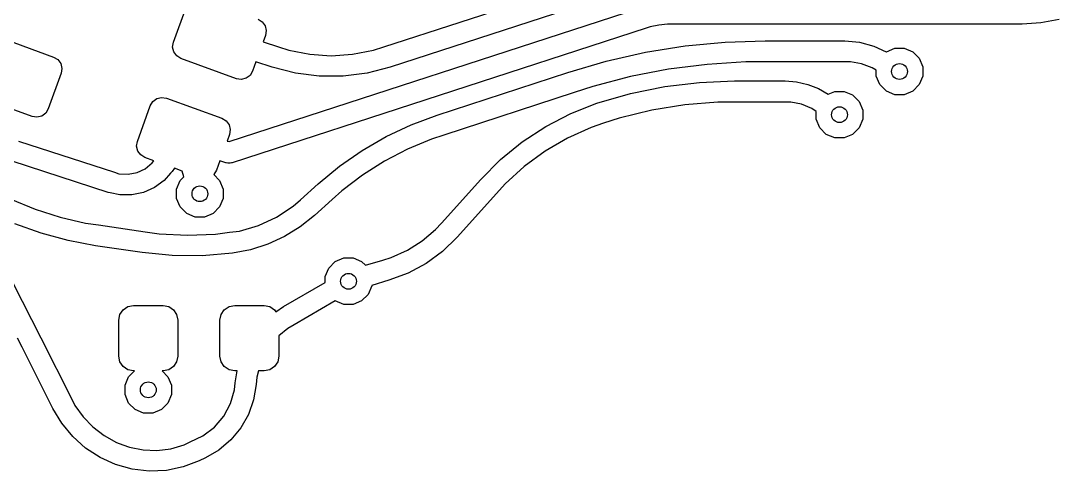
# Model space of a CAD drawing. Extents: x 111.5 to 167.6, y -133.5 to -81.5.
# Drawn here: x 155.11 to 164.97, y -133.48 to -129.21 of the extents above; entities that cross this region are included whole.
import ezdxf

# ---------------------------------------------------------------- set-up
doc = ezdxf.new("R2010")
doc.units = 0
doc.layers.add('BLACK', color=7, linetype='CONTINUOUS')

msp = doc.modelspace()

# ---------------------------------------------------------------- linework, layer by layer
at = {"layer": 'BLACK', "linetype": 'CONTINUOUS'}
for p, q in [((158.555299, -129.454933), (160.859639, -128.70621)), ((160.921439, -128.896423), (158.617103, -129.645146)), ((156.55821, -129.410111), (156.681338, -129.071821)), ((157.086171, -130.35286), (160.983205, -129.086637)), ((157.361371, -129.191632), (157.4014, -129.215921)), ((164.965555, -129.193895), (164.79147, -129.227103)), ((161.045007, -129.276849), (157.117286, -130.553044)), ((157.4014, -129.215921), (157.429086, -129.253681)), ((157.429086, -129.253681), (157.440215, -129.299161)), ((157.440215, -129.299161), (157.433092, -129.345437)), ((161.084333, -129.264072), (161.045007, -129.27685)), ((161.045007, -129.27685), (161.045007, -129.276849)), ((161.165226, -129.246879), (161.084333, -129.264072)), ((161.247472, -129.238237), (161.165226, -129.246879)), ((161.288822, -129.238238), (161.247472, -129.238237)), ((161.288825, -129.238232), (161.288822, -129.238231)), ((161.288822, -129.238231), (161.288822, -129.238232)), ((161.288822, -129.238232), (161.288822, -129.238238)), ((164.614595, -129.238232), (161.288825, -129.238232)), ((164.614651, -129.238226), (164.614595, -129.238232)), ((164.79147, -129.227103), (164.614651, -129.238226)), ((154.895645, -129.358359), (155.421873, -129.54989)), ((157.433092, -129.345437), (157.410528, -129.407428)), ((161.794085, -129.408954), (162.175, -129.396902)), ((162.175, -129.396902), (162.175, -129.396903)), ((162.175, -129.396903), (162.929605, -129.396903)), ((162.929605, -129.396903), (162.929606, -129.396903)), ((162.929606, -129.396903), (163.070335, -129.409187)), ((156.551087, -129.456387), (156.55821, -129.410111)), ((156.562216, -129.501867), (156.551087, -129.456387)), ((156.589902, -129.539627), (156.562216, -129.501867)), ((157.410528, -129.407428), (157.556736, -129.454933)), ((157.556736, -129.454933), (157.556738, -129.454934)), ((157.556738, -129.454934), (157.556738, -129.454933)), ((157.556738, -129.454933), (157.653414, -129.486346)), ((157.653414, -129.486346), (157.853116, -129.524441)), ((158.258921, -129.524441), (158.458623, -129.486346)), ((158.458623, -129.486346), (158.555299, -129.454933)), ((161.038343, -129.50508), (161.414693, -129.445061)), ((161.414693, -129.445061), (161.794085, -129.408954)), ((163.070335, -129.409187), (163.206807, -129.445667)), ((163.206807, -129.445667), (163.324441, -129.500377)), ((163.324441, -129.500377), (163.324997, -129.499822)), ((163.324997, -129.499822), (163.406105, -129.466226)), ((163.406105, -129.466226), (163.493895, -129.466226)), ((163.493895, -129.466226), (163.575003, -129.499822)), ((163.575003, -129.499822), (163.637081, -129.5619)), ((155.421873, -129.54989), (155.461902, -129.574179)), ((155.461902, -129.574179), (155.489588, -129.611939)), ((156.629931, -129.563916), (156.589902, -129.539627)), ((157.156159, -129.755447), (156.629931, -129.563916)), ((157.342082, -129.595481), (157.309964, -129.683727)), ((157.494934, -129.645146), (157.342082, -129.595481)), ((157.853116, -129.524441), (158.056019, -129.537206)), ((158.056019, -129.537206), (158.258921, -129.524441)), ((160.300784, -129.69579), (160.66654, -129.588769)), ((160.66654, -129.588769), (161.038343, -129.50508)), ((161.990679, -129.596883), (161.622774, -129.620187)), ((162.174989, -129.596901), (161.990679, -129.596883)), ((162.175, -129.596903), (162.174989, -129.596901)), ((162.929604, -129.596903), (162.175, -129.596903)), ((162.929605, -129.596903), (162.929604, -129.596903)), ((162.983049, -129.596892), (162.929605, -129.596902)), ((162.929605, -129.596902), (162.929605, -129.596903)), ((163.088322, -129.615412), (162.983049, -129.596892)), ((163.637081, -129.5619), (163.670677, -129.643008)), ((155.489588, -129.611939), (155.500717, -129.657419)), ((155.500717, -129.657419), (155.493594, -129.703695)), ((157.309964, -129.683727), (157.285675, -129.723755)), ((157.494967, -129.645153), (157.494934, -129.645146)), ((157.715789, -129.70185), (157.494967, -129.645153)), ((158.617069, -129.645153), (158.396248, -129.70185)), ((158.617103, -129.645146), (158.617069, -129.645153)), ((159.061367, -130.101417), (160.30077, -129.695794)), ((160.30077, -129.695794), (160.300784, -129.69579)), ((161.257078, -129.666701), (160.895054, -129.73624)), ((161.622774, -129.620187), (161.257078, -129.666701)), ((163.188794, -129.651889), (163.088322, -129.615412)), ((163.229323, -129.675233), (163.188794, -129.651889)), ((163.229323, -129.730798), (163.229323, -129.675233)), ((163.670677, -129.643008), (163.670677, -129.730798)), ((155.493594, -129.703695), (155.370466, -130.041985)), ((157.202435, -129.762571), (157.156159, -129.755447)), ((157.247916, -129.751441), (157.202435, -129.762571)), ((157.285675, -129.723755), (157.247916, -129.751441)), ((157.942009, -129.730428), (157.715789, -129.70185)), ((158.170028, -129.730428), (157.942009, -129.730428)), ((158.396248, -129.70185), (158.170028, -129.730428)), ((160.895054, -129.73624), (160.53815, -129.828525)), ((161.222441, -129.830321), (161.552663, -129.790286)), ((161.552663, -129.790286), (161.884844, -129.776921)), ((161.884844, -129.776921), (161.885034, -129.776903)), ((161.885034, -129.776903), (162.363661, -129.776903)), ((162.363661, -129.776903), (162.36368, -129.776904)), ((162.36368, -129.776904), (162.472708, -129.785091)), ((162.472708, -129.785091), (162.579312, -129.809485)), ((163.262919, -129.811906), (163.229323, -129.730798)), ((163.670677, -129.730798), (163.637081, -129.811906)), ((160.362978, -129.885874), (159.123575, -130.291497)), ((160.53815, -129.828525), (160.362978, -129.885874)), ((160.576962, -129.989173), (160.896503, -129.896761)), ((160.896503, -129.896761), (161.222441, -129.830321)), ((162.579312, -129.809485), (162.681074, -129.849537)), ((162.681074, -129.849537), (162.772582, -129.902538)), ((162.772582, -129.902538), (162.836105, -129.876226)), ((162.836105, -129.876226), (162.923895, -129.876226)), ((162.923895, -129.876226), (163.005003, -129.909822)), ((163.324997, -129.873984), (163.262919, -129.811906)), ((163.406105, -129.90758), (163.324997, -129.873984)), ((163.575003, -129.873984), (163.493895, -129.90758)), ((163.637081, -129.811906), (163.575003, -129.873984)), ((155.216661, -130.113705), (154.690433, -129.922174)), ((156.339318, -130.011513), (156.363607, -129.971485)), ((156.363607, -129.971485), (156.401366, -129.943799)), ((156.401366, -129.943799), (156.446847, -129.932669)), ((156.446847, -129.932669), (156.493123, -129.939793)), ((156.493123, -129.939793), (157.019351, -130.131324)), ((160.328943, -130.086351), (160.576932, -129.98919)), ((160.576932, -129.98919), (160.576958, -129.989174)), ((160.576958, -129.989174), (160.576962, -129.989173)), ((161.726626, -129.976904), (161.410836, -130.002357)), ((161.885033, -129.976914), (161.726626, -129.976904)), ((161.885034, -129.976903), (161.885033, -129.976902)), ((161.885033, -129.976902), (161.885033, -129.976903)), ((161.885033, -129.976903), (161.885033, -129.976914)), ((162.363661, -129.976903), (161.885034, -129.976903)), ((162.363665, -129.976902), (162.363661, -129.976903)), ((162.363667, -129.976903), (162.363665, -129.976902)), ((162.416825, -129.976828), (162.363667, -129.976903)), ((162.521023, -129.997945), (162.416825, -129.976828)), ((163.005003, -129.909822), (163.067081, -129.9719)), ((163.067081, -129.9719), (163.100677, -130.053008)), ((163.493895, -129.90758), (163.406105, -129.90758)), ((155.346177, -130.082013), (155.308418, -130.109699)), ((155.370466, -130.041985), (155.346177, -130.082013)), ((156.21619, -130.349803), (156.339318, -130.011513)), ((160.092272, -130.208589), (160.328943, -130.086351)), ((161.098113, -130.053103), (160.790478, -130.128812)), ((161.410836, -130.002357), (161.098113, -130.053103)), ((162.618948, -130.039343), (162.521023, -129.997945)), ((162.659323, -130.067044), (162.618948, -130.039343)), ((162.659323, -130.140798), (162.659323, -130.067044)), ((163.100677, -130.053008), (163.100677, -130.140798)), ((155.262937, -130.120829), (155.216661, -130.113705)), ((155.308418, -130.109699), (155.262937, -130.120829)), ((157.019351, -130.131324), (157.05938, -130.155613)), ((157.05938, -130.155613), (157.087066, -130.193373)), ((157.087066, -130.193373), (157.098195, -130.238853)), ((158.578441, -130.305108), (158.815685, -130.19326)), ((158.815685, -130.19326), (159.061193, -130.101493)), ((159.061193, -130.101493), (159.061367, -130.101417)), ((160.640204, -130.178918), (160.523502, -130.217839)), ((160.790478, -130.128812), (160.640202, -130.178912)), ((160.640202, -130.178912), (160.640204, -130.178918)), ((162.692919, -130.221906), (162.659323, -130.140798)), ((163.100677, -130.140798), (163.067081, -130.221906)), ((157.091072, -130.285129), (157.068508, -130.347121)), ((157.098195, -130.238853), (157.091072, -130.285129)), ((159.123578, -130.291507), (159.006713, -130.329763)), ((159.123575, -130.291497), (159.123574, -130.291497)), ((159.123574, -130.291497), (159.123578, -130.291507)), ((159.869474, -130.354589), (160.092272, -130.208589)), ((160.523502, -130.217839), (160.299358, -130.319305)), ((162.754997, -130.283984), (162.692919, -130.221906)), ((162.836105, -130.31758), (162.754997, -130.283984)), ((163.005003, -130.283984), (162.923895, -130.31758)), ((163.067081, -130.221906), (163.005003, -130.283984)), ((155.08969, -130.347493), (156.000472, -130.643424)), ((156.209067, -130.396079), (156.21619, -130.349803)), ((157.068508, -130.347121), (157.086171, -130.35286)), ((158.351266, -130.436204), (158.578441, -130.305108)), ((159.006713, -130.329763), (158.780109, -130.425336)), ((159.662926, -130.522793), (159.869474, -130.354589)), ((160.299358, -130.319305), (160.086876, -130.443351)), ((162.923895, -130.31758), (162.836105, -130.31758)), ((156.220196, -130.441559), (156.209067, -130.396079)), ((156.247882, -130.479319), (156.220196, -130.441559)), ((156.287911, -130.503608), (156.247882, -130.479319)), ((158.135718, -130.58565), (158.351266, -130.436204)), ((158.780109, -130.425336), (158.562191, -130.539332)), ((160.086876, -130.443351), (159.888324, -130.588655)), ((155.938668, -130.833636), (155.027886, -130.537705)), ((156.372432, -130.534371), (156.287911, -130.503608)), ((156.291489, -130.609148), (156.358209, -130.55395)), ((156.358209, -130.55395), (156.372432, -130.534371)), ((157.000062, -130.535175), (156.967944, -130.623419)), ((157.055291, -130.55312), (157.000062, -130.535175)), ((157.058558, -130.553836), (157.055291, -130.55312)), ((157.05924, -130.554184), (157.058558, -130.553836)), ((157.060644, -130.554294), (157.05924, -130.554184)), ((157.074439, -130.557321), (157.060644, -130.554294)), ((157.086769, -130.55635), (157.074439, -130.557321)), ((157.098138, -130.557245), (157.086769, -130.55635)), ((157.110858, -130.554454), (157.098138, -130.557245)), ((157.113337, -130.554259), (157.110858, -130.554454)), ((157.114538, -130.553646), (157.113337, -130.554259)), ((157.117286, -130.553044), (157.114538, -130.553646)), ((157.933292, -130.752405), (158.135718, -130.58565)), ((158.562191, -130.539332), (158.354454, -130.67097)), ((159.474852, -130.711386), (159.662926, -130.522793)), ((156.000472, -130.643424), (156.000476, -130.643425)), ((156.000476, -130.643425), (156.000478, -130.643426)), ((156.000478, -130.643426), (156.00048, -130.643419)), ((156.00048, -130.643419), (156.041657, -130.6568)), ((156.041657, -130.6568), (156.128078, -130.662241)), ((156.128078, -130.662241), (156.213138, -130.646017)), ((156.213138, -130.646017), (156.291489, -130.609148)), ((156.532054, -130.651366), (156.469545, -130.720795)), ((156.532441, -130.65113), (156.532054, -130.651366)), ((156.545462, -130.636476), (156.532441, -130.65113)), ((156.567944, -130.605531), (156.545462, -130.636476)), ((156.642449, -130.632649), (156.567944, -130.605531)), ((156.622919, -130.7219), (156.658346, -130.686472)), ((156.658346, -130.686472), (156.642449, -130.632649)), ((156.943655, -130.663447), (156.940754, -130.665573)), ((156.940754, -130.665573), (156.997081, -130.7219)), ((156.967944, -130.623419), (156.943655, -130.663447)), ((158.354454, -130.67097), (158.158321, -130.819346)), ((159.888324, -130.588655), (159.705821, -130.753667)), ((156.469545, -130.720795), (156.377752, -130.787489)), ((156.589323, -130.803008), (156.622919, -130.7219)), ((156.997081, -130.7219), (157.030677, -130.803008)), ((157.765087, -130.903086), (157.933274, -130.752419)), ((157.933274, -130.752419), (157.933292, -130.752405)), ((159.103166, -131.124753), (159.47483, -130.711407)), ((159.47483, -130.711407), (159.474852, -130.711386)), ((159.705821, -130.753667), (159.623552, -130.845131)), ((155.957816, -130.837837), (155.938668, -130.833636)), ((155.958294, -130.837799), (155.957816, -130.837837)), ((156.049648, -130.857222), (155.958294, -130.837799)), ((156.163112, -130.857227), (156.049648, -130.857222)), ((156.274097, -130.833638), (156.163112, -130.857227)), ((156.377752, -130.787489), (156.274097, -130.833638)), ((156.589323, -130.890798), (156.589323, -130.803008)), ((157.030677, -130.803008), (157.030677, -130.890798)), ((158.158321, -130.819346), (158.066724, -130.901387)), ((159.623549, -130.845132), (159.251885, -131.258478)), ((159.623552, -130.845131), (159.623549, -130.845132)), ((155.015346, -130.899049), (155.245693, -130.993208)), ((156.622919, -130.971906), (156.589323, -130.890798)), ((156.684997, -131.033984), (156.622919, -130.971906)), ((156.997081, -130.971906), (156.935003, -131.033984)), ((157.030677, -130.890798), (156.997081, -130.971906)), ((157.537405, -131.069319), (157.694916, -130.965941)), ((157.694916, -130.965941), (157.765085, -130.903088)), ((157.765085, -130.903088), (157.765087, -130.903086)), ((158.066723, -130.901386), (157.898534, -131.052055)), ((158.066724, -130.901387), (158.066723, -130.901386)), ((155.245693, -130.993208), (155.482888, -131.068468)), ((155.482888, -131.068468), (155.725383, -131.124337)), ((156.766105, -131.06758), (156.684997, -131.033984)), ((156.853895, -131.06758), (156.766105, -131.06758)), ((156.935003, -131.033984), (156.853895, -131.06758)), ((157.36624, -131.148053), (157.537405, -131.069319)), ((157.898531, -131.052058), (157.761988, -131.160372)), ((157.898532, -131.052057), (157.898531, -131.052058)), ((157.898533, -131.052058), (157.898532, -131.052057)), ((157.898534, -131.052055), (157.898533, -131.052058)), ((155.303799, -131.221487), (155.054838, -131.131273)), ((155.725383, -131.124337), (155.848488, -131.14241)), ((155.848488, -131.14241), (155.848488, -131.142411)), ((155.848488, -131.142411), (156.290313, -131.207212)), ((157.185247, -131.200382), (157.36624, -131.148053)), ((157.761988, -131.160372), (157.613483, -131.251601)), ((159.047338, -131.18677), (159.103163, -131.124755)), ((159.103163, -131.124755), (159.103164, -131.124755)), ((159.103164, -131.124755), (159.103166, -131.124753)), ((155.55923, -131.291312), (155.303799, -131.221487)), ((156.290313, -131.207212), (156.290314, -131.20721)), ((156.290314, -131.20721), (156.423014, -131.226669)), ((156.423014, -131.226669), (156.690873, -131.240923)), ((156.690873, -131.240923), (156.958905, -131.230385)), ((156.958905, -131.230385), (157.091862, -131.212769)), ((157.091861, -131.212762), (157.185247, -131.200382)), ((157.091862, -131.212769), (157.091861, -131.212762)), ((157.613483, -131.251601), (157.455142, -131.324435)), ((158.919777, -131.294369), (159.047338, -131.18677)), ((159.251866, -131.258496), (159.112541, -131.393481)), ((159.251883, -131.25848), (159.251866, -131.258496)), ((159.251884, -131.258481), (159.251883, -131.25848)), ((159.251885, -131.258478), (159.251884, -131.258481)), ((155.819446, -131.340288), (155.55923, -131.291312)), ((155.819462, -131.340292), (155.819446, -131.340288)), ((155.819463, -131.340293), (155.819462, -131.340292)), ((156.261291, -131.405095), (155.819463, -131.340293)), ((157.455142, -131.324435), (157.289235, -131.377833)), ((158.778653, -131.383438), (158.919777, -131.294369)), ((156.261329, -131.405096), (156.261291, -131.405095)), ((156.546315, -131.433517), (156.261329, -131.405096)), ((156.832746, -131.435504), (156.546315, -131.433517)), ((157.118133, -131.411035), (156.832746, -131.435504)), ((157.118138, -131.411036), (157.118133, -131.411035)), ((157.118175, -131.41102), (157.118138, -131.411036)), ((157.289235, -131.377833), (157.118175, -131.41102)), ((158.094997, -131.489822), (158.176105, -131.456226)), ((158.176105, -131.456226), (158.263895, -131.456226)), ((158.263895, -131.456226), (158.345003, -131.489822)), ((158.546636, -131.475998), (158.626637, -131.452289)), ((158.626637, -131.452289), (158.778653, -131.383438)), ((159.112541, -131.393481), (158.955985, -131.508075)), ((157.999323, -131.633008), (158.032919, -131.5519)), ((158.032919, -131.5519), (158.094997, -131.489822)), ((158.345003, -131.489822), (158.380368, -131.525187)), ((158.380368, -131.525187), (158.546637, -131.476009)), ((158.546638, -131.476008), (158.546636, -131.475998)), ((158.546637, -131.476009), (158.546638, -131.476008)), ((158.955985, -131.508075), (158.785179, -131.600091)), ((157.999323, -131.688348), (157.999323, -131.633008)), ((158.603359, -131.667797), (158.440677, -131.715914)), ((158.603361, -131.667797), (158.603359, -131.667797)), ((158.603363, -131.667796), (158.60336, -131.667796)), ((158.60336, -131.667796), (158.603361, -131.667797)), ((158.603714, -131.667653), (158.603363, -131.667796)), ((158.785179, -131.600091), (158.603714, -131.667653)), ((155.033749, -131.690822), (155.123586, -131.864684)), ((157.604276, -131.91529), (157.999323, -131.688348)), ((158.440677, -131.720798), (158.407081, -131.801906)), ((158.440677, -131.715914), (158.440677, -131.720798)), ((155.123586, -131.864684), (155.212731, -132.038901)), ((158.095052, -131.864007), (157.7039, -132.088712)), ((158.176105, -131.89758), (158.095052, -131.864007)), ((158.345003, -131.863984), (158.263895, -131.89758)), ((158.407081, -131.801906), (158.345003, -131.863984)), ((156.050657, -131.993327), (156.081005, -131.947908)), ((156.081005, -131.947908), (156.126424, -131.91756)), ((156.126424, -131.91756), (156.18, -131.906903)), ((156.18, -131.906903), (156.46, -131.906903)), ((156.46, -131.906903), (156.513576, -131.91756)), ((156.513576, -131.91756), (156.558995, -131.947908)), ((156.558995, -131.947908), (156.589343, -131.993327)), ((157.010657, -131.993327), (157.041005, -131.947908)), ((157.041005, -131.947908), (157.086424, -131.91756)), ((157.086424, -131.91756), (157.14, -131.906903)), ((157.14, -131.906903), (157.42, -131.906903)), ((157.42, -131.906903), (157.473576, -131.91756)), ((157.473576, -131.91756), (157.518995, -131.947908)), ((157.518995, -131.947908), (157.53091, -131.96574)), ((157.53091, -131.96574), (157.602998, -131.916201)), ((157.602998, -131.916201), (157.604276, -131.91529)), ((158.263895, -131.89758), (158.176105, -131.89758)), ((155.212731, -132.038901), (155.301185, -132.213471)), ((156.04, -132.046903), (156.050657, -131.993327)), ((156.04, -132.386903), (156.04, -132.046903)), ((156.589343, -131.993327), (156.6, -132.046903)), ((156.6, -132.046903), (156.6, -132.386903)), ((157, -132.046903), (157.010657, -131.993327)), ((157, -132.386903), (157, -132.046903)), ((157.643181, -132.123512), (157.56, -132.195739)), ((157.703912, -132.088736), (157.643181, -132.123512)), ((157.7039, -132.088712), (157.703898, -132.088712)), ((157.703898, -132.088712), (157.703898, -132.088713)), ((157.703898, -132.088713), (157.703912, -132.088736)), ((155.1226, -132.303513), (155.078726, -132.216495)), ((155.301185, -132.213471), (155.594084, -132.794387)), ((157.56, -132.195739), (157.56, -132.386903)), ((155.122601, -132.303513), (155.1226, -132.303513)), ((155.4155, -132.884429), (155.122601, -132.303513)), ((156.050657, -132.440479), (156.04, -132.386903)), ((156.081005, -132.485898), (156.050657, -132.440479)), ((156.589343, -132.440479), (156.558995, -132.485898)), ((156.6, -132.386903), (156.589343, -132.440479)), ((157.010657, -132.440479), (157, -132.386903)), ((157.041005, -132.485898), (157.010657, -132.440479)), ((157.549343, -132.440479), (157.518995, -132.485898)), ((157.56, -132.386903), (157.549343, -132.440479)), ((156.126424, -132.516246), (156.081005, -132.485898)), ((156.18, -132.526903), (156.126424, -132.516246)), ((156.132919, -132.5819), (156.187916, -132.526903)), ((156.187916, -132.526903), (156.18, -132.526903)), ((156.46, -132.526903), (156.452084, -132.526903)), ((156.452084, -132.526903), (156.507081, -132.5819)), ((156.513576, -132.516246), (156.46, -132.526903)), ((156.558995, -132.485898), (156.513576, -132.516246)), ((157.086424, -132.516246), (157.041005, -132.485898)), ((157.14, -132.526903), (157.086424, -132.516246)), ((157.163608, -132.526903), (157.14, -132.526903)), ((157.14533, -132.638786), (157.163608, -132.526903)), ((157.366713, -132.526903), (157.350255, -132.58526)), ((157.42, -132.526903), (157.366713, -132.526903)), ((157.473576, -132.516246), (157.42, -132.526903)), ((157.518995, -132.485898), (157.473576, -132.516246)), ((156.099323, -132.663008), (156.132919, -132.5819)), ((156.507081, -132.5819), (156.540677, -132.663008)), ((157.139814, -132.706621), (157.145329, -132.638789)), ((157.145329, -132.638789), (157.14533, -132.638789)), ((157.14533, -132.638787), (157.14533, -132.638786)), ((157.14533, -132.638789), (157.14533, -132.638787)), ((157.344669, -132.655022), (157.319915, -132.800621)), ((157.34467, -132.65502), (157.344669, -132.655022)), ((157.350255, -132.58526), (157.34467, -132.65502)), ((156.099323, -132.750798), (156.099323, -132.663008)), ((156.132919, -132.831906), (156.099323, -132.750798)), ((156.540677, -132.750798), (156.507081, -132.831906)), ((156.540677, -132.663008), (156.540677, -132.750798)), ((157.100834, -132.837031), (157.139814, -132.706621)), ((155.594084, -132.794387), (155.594088, -132.794385)), ((155.594088, -132.794385), (155.624164, -132.854014)), ((155.624164, -132.854014), (155.701434, -132.962961)), ((156.194997, -132.893984), (156.132919, -132.831906)), ((156.507081, -132.831906), (156.445003, -132.893984)), ((157.035618, -132.956501), (157.100834, -132.837031)), ((157.319915, -132.800621), (157.270277, -132.939724)), ((155.415583, -132.88456), (155.4155, -132.884429)), ((155.499656, -133.024196), (155.415583, -132.88456)), ((156.276105, -132.92758), (156.194997, -132.893984)), ((156.363895, -132.92758), (156.276105, -132.92758)), ((156.445003, -132.893984), (156.363895, -132.92758)), ((157.270277, -132.939724), (157.197262, -133.068108)), ((155.603739, -133.149829), (155.499656, -133.024196)), ((155.701434, -132.962961), (155.794108, -133.059146)), ((156.94701, -133.05982), (157.035618, -132.956501)), ((155.725417, -133.258509), (155.603739, -133.149829)), ((155.794108, -133.059146), (155.900109, -133.140412)), ((155.900109, -133.140412), (156.017057, -133.204936)), ((156.777398, -133.171675), (156.838874, -133.142481)), ((156.838874, -133.142481), (156.94701, -133.05982)), ((157.197262, -133.068108), (157.103082, -133.181878)), ((156.017057, -133.204936), (156.07969, -133.228112)), ((156.07969, -133.228112), (156.07969, -133.228113)), ((156.07969, -133.228113), (156.079749, -133.228155)), ((156.079749, -133.228155), (156.141403, -133.251011)), ((156.532791, -133.264773), (156.659178, -133.227892)), ((156.659178, -133.227892), (156.718617, -133.1996)), ((156.718617, -133.1996), (156.718617, -133.199601)), ((156.718617, -133.199601), (156.718619, -133.1996)), ((156.718619, -133.1996), (156.777401, -133.171679)), ((156.777401, -133.171679), (156.777398, -133.171675)), ((157.103082, -133.181878), (156.990594, -133.277587)), ((155.861962, -133.347798), (155.725417, -133.258509)), ((156.01031, -133.415693), (155.861962, -133.347798)), ((156.141403, -133.251011), (156.270574, -133.276481)), ((156.270574, -133.276481), (156.40215, -133.281108)), ((156.40215, -133.281108), (156.532791, -133.264773)), ((156.990594, -133.277587), (156.863627, -133.352084)), ((156.010308, -133.415713), (156.010314, -133.415695)), ((156.167308, -133.459917), (156.010308, -133.415713)), ((156.010311, -133.415693), (156.01031, -133.415693)), ((156.010314, -133.415695), (156.010311, -133.415693)), ((156.651995, -133.438275), (156.492278, -133.471343)), ((156.804417, -133.38026), (156.651995, -133.438275)), ((156.804429, -133.380256), (156.804417, -133.38026)), ((156.863211, -133.352335), (156.804429, -133.380256)), ((156.863627, -133.352084), (156.863211, -133.352335)), ((156.329336, -133.478619), (156.167308, -133.459917)), ((156.492278, -133.471343), (156.329336, -133.478619))]:
    msp.add_line(p, q, dxfattribs=at)
at = {"layer": 'BLACK'}
for centre in [(163.45, -129.686903), (162.88, -130.096903), (156.81, -130.846903), (158.22, -131.676903), (156.32, -132.706903)]:
    msp.add_circle(centre, 0.075, dxfattribs=at)

doc.saveas('drawing.dxf')
